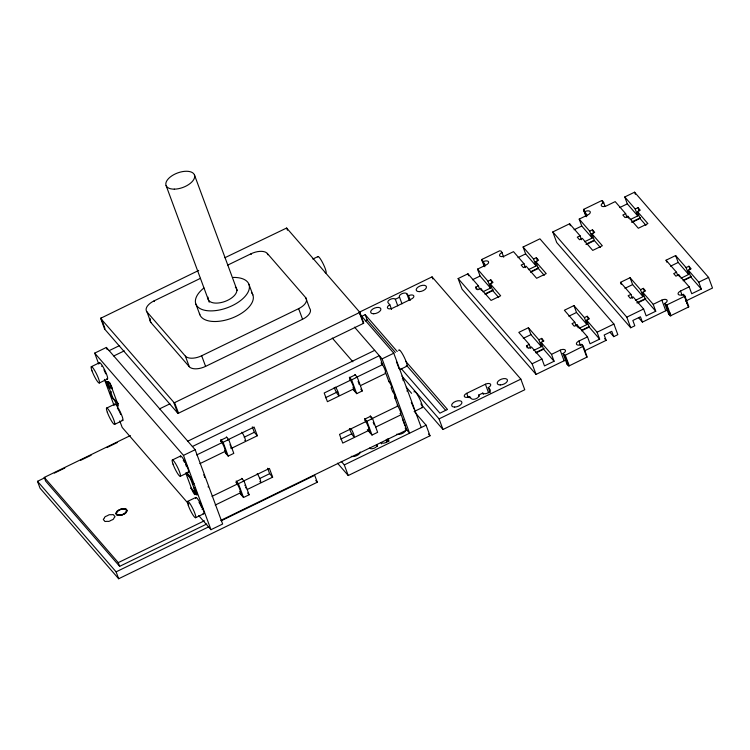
<?xml version="1.0" encoding="UTF-8"?>
<svg xmlns="http://www.w3.org/2000/svg" width="750" height="750" viewBox="0 0 750 750"><rect width="100%" height="100%" fill="white"/><g stroke="black" fill="none" stroke-linecap="round" stroke-linejoin="round"><path stroke-width="1.12" d="M198.703 270.441L100.65 318.291L104.616 329.062L177.994 413.428L363.759 323.222L359.841 312.338L286.659 228.056L287.466 230.203M100.688 318.45L174.244 402.806L359.859 312.356M503.719 257.194C502.603 255.947 502.463 250.097 499.659 250.809L482.128 259.331C480.384 260.794 486.047 263.316 484.781 265.622M569.297 365.812L565.256 355.247L583.284 346.191L587.166 357.019L569.184 365.859L568.509 365.859L564.553 355.219L563.025 353.456A4.078 2.081 -20.3 0 0 565.219 350.044A4.078 2.081 -20.3 0 0 560.166 350.156L551.512 354.356L541.069 342.319L543.872 340.959L541.65 338.4L538.847 339.759L528.394 327.731L518.812 332.381L529.266 344.419L530.728 348.366M666.253 305.203L684.956 296.156L688.894 306.834L670.331 315.891L666.234 305.184L664.706 303.431A4.078 2.081 -20.3 0 0 666.9 300.019A4.078 2.081 -20.3 0 0 661.838 300.122L653.194 304.322L642.741 292.284L645.553 290.925L643.331 288.366L640.528 289.734L630.075 277.697L620.494 282.347L621.225 284.325M359.484 312.881L363.412 323.503M605.147 206.503C604.209 205.312 603.909 200.053 601.331 200.784L583.809 209.297C582.112 210.816 587.981 213.825 586.706 216.253M582.891 346.688L586.875 357.272M684.572 296.653L688.5 307.266M224.953 257.691L286.631 228.028M227.775 265.078L251.006 253.791A13.162 6.722 -20.3 0 1 267.309 253.434L305.691 297.647L309.619 308.259A13.162 6.722 -20.3 0 1 302.559 319.266L205.594 366.375A13.162 6.722 -20.3 0 1 189.291 366.731L150.909 322.519L146.981 311.906A13.162 6.722 -20.3 0 1 154.041 300.9L200.503 278.325M98.737 364.05L94.697 353.119L106.378 347.447L195.169 449.709L222.656 524.025L210.975 529.697L198.722 515.597M109.153 350.644L119.653 345.544M91.303 366.703L99.478 362.728M312.834 259.059L317.953 256.575M113.775 355.969L124.275 350.869M99.319 382.978L107.503 379.003M110.794 387.675L109.331 388.378A4.078 0.666 64.1 0 1 106.678 383.438A4.078 0.666 64.1 0 1 106.894 381.797L108.656 383.822L110.109 383.109M111.478 391.847L110.747 392.203A4.078 0.666 64.1 0 0 110.531 393.844A4.078 0.666 64.1 0 0 113.175 398.784L114.938 400.809A4.078 0.666 64.1 0 0 117.591 405.75A4.078 0.666 64.1 0 0 117.806 404.109L111.516 387.122A4.078 0.666 64.1 0 0 108.872 382.181A4.078 0.666 64.1 0 0 108.656 383.822M146.981 311.906L185.363 356.109A13.162 6.722 -20.3 0 0 201.666 355.763L298.641 308.644A13.162 6.722 -20.3 0 0 305.691 297.647M114.938 400.809L115.669 400.453M106.612 408.113L114.797 404.137M114.638 424.378L122.812 420.403M159.394 408.947L169.894 403.847M358.659 312.534L432.056 276.872L520.847 379.134L524.766 389.747L442.987 429.488L420.797 403.922M391.575 309.441L389.859 304.8L388.097 302.775A4.078 2.081 -20.3 0 1 390.291 299.363A4.078 2.081 -20.3 0 1 395.344 299.259L399.544 297.216A4.078 2.081 -20.3 0 1 401.737 293.803A4.078 2.081 -20.3 0 1 406.791 293.691L408.544 295.716L410.269 300.356M361.397 316.509L365.194 314.662L397.209 351.525M365.259 320.887L367.162 319.969L395.363 352.444M206.803 523.987L119.644 566.344L45.656 481.125L44.278 477.413L130.388 435.562M221.203 520.781L314.728 475.341L317.278 482.241L118.669 578.747L40.05 488.203L37.5 481.303L44.859 477.722M54.309 473.128L64.819 468.028M80.587 460.369L91.097 455.259M106.856 447.6L117.366 442.491M667.987 310.05A4.078 2.081 -20.3 0 0 665.766 310.744L642.403 322.097L640.434 316.791L632.841 320.475L634.809 325.781L630.722 327.769L556.725 242.55L552.806 231.938L569.625 223.763L580.078 235.8L581.531 239.747M584.55 241.772L592.209 238.041L581.756 226.013L579.206 219.103L587.85 214.903A4.078 2.081 -20.3 0 0 590.044 211.5A4.078 2.081 -20.3 0 0 584.981 211.603M630.112 219.628L637.772 215.906L627.319 203.869L624.769 196.969L634.584 192.197L708.572 277.416L712.5 288.038L685.5 301.153M565.913 360.15A4.078 2.081 -20.3 0 0 564.094 360.769L536.053 374.4L462.056 289.181L458.137 278.559L467.944 273.797L478.397 285.834L479.494 288.788M482.869 291.797L490.528 288.075L480.084 276.038L477.525 269.137L486.169 264.938A4.078 2.081 -20.3 0 0 488.362 261.525A4.078 2.081 -20.3 0 0 483.309 261.637M528.431 269.662L536.091 265.941L525.647 253.903L523.088 247.003L539.916 238.828L613.903 324.047L617.831 334.659L613.744 336.647L609.928 332.25M574.097 229.734L581.756 226.013M619.659 207.591L627.319 203.869M472.416 279.759L480.084 276.038M517.978 257.625L525.647 253.903M580.078 235.8L577.275 237.159L579.497 239.719L582.3 238.359L592.744 250.397L602.325 245.738L591.881 233.7L594.684 232.341L592.463 229.781L589.659 231.141L579.206 219.103M627.103 217.603L625.641 213.656L622.837 215.025L625.059 217.575L627.863 216.216L638.316 228.253L647.888 223.603L637.444 211.566L640.247 210.197L638.025 207.647L635.222 209.006L624.769 196.969M476.381 289.312L475.594 287.194L478.397 285.834M477.525 269.137L487.978 281.175L490.781 279.816L493.003 282.375L490.2 283.734L492.75 290.634L498.722 297.516M525.422 267.638L523.959 263.691L521.156 265.05L523.378 267.609L526.181 266.25L536.634 278.287L546.216 273.628L535.763 261.591L538.566 260.231L536.344 257.672L533.541 259.041L523.088 247.003M490.2 283.734L500.653 295.772L491.072 300.422L480.619 288.384L477.816 289.753L475.594 287.194M585.872 244.256L593.972 240.319M631.434 222.122L640.547 217.688M586.763 244.322L594.431 240.6L600.403 247.481M632.325 222.188L639.994 218.466L645.966 225.338M485.203 293.794L493.303 289.856M530.766 271.659L538.866 267.722M485.091 294.356L492.75 290.634M530.653 272.222L538.312 268.491L544.284 275.372M187.762 441.188L374.691 350.363M192.394 446.512L379.322 355.688L382.622 364.603L356.212 377.428M172.322 460.022L180.497 456.047M94.697 353.119L183.488 455.381L195.169 449.709M354.534 327.141L382.097 358.884L393.778 353.203L421.266 427.519M226.762 437.325L221.147 440.053L222.094 442.603L196.706 454.941M355.275 374.887L349.659 377.606L350.606 380.156L324.206 392.991L327.422 401.691L353.822 388.866L354.769 391.406M227.7 439.875L254.109 427.05L257.325 435.75L230.925 448.584M220.8 439.65L223.097 442.294L228.703 439.566L233.803 453.366L228.197 456.094L225.15 452.578M349.312 377.213L351.609 379.847L357.216 377.119L362.316 390.919L356.709 393.647L353.381 389.812M244.162 437.222L254.316 432.291L257.325 435.75M325.434 397.734L337.622 391.819M199.922 463.641L225.309 451.303L226.256 453.853M360.45 385.641L385.837 373.312L388.744 381.169A4.078 0.666 64.1 0 1 391.397 386.109A4.078 0.666 64.1 0 1 391.181 387.75L392.587 391.566A4.078 0.666 64.1 0 1 395.241 396.506A4.078 0.666 64.1 0 1 395.025 398.147L397.931 406.003L371.531 418.837M180.338 476.288L188.522 472.322M399.834 369.637L406.988 366.159M187.097 472.838A4.078 0.666 64.1 0 1 188.372 475.641L189.103 475.294M194.025 483.544L192.572 484.247A4.078 0.666 64.1 0 0 192.787 482.606A4.078 0.666 64.1 0 0 190.134 477.666L188.372 475.641M391.181 387.75L391.913 387.394M194.709 487.716L193.978 488.072A4.078 0.666 64.1 0 1 196.631 493.012A4.078 0.666 64.1 0 1 196.416 494.653L194.662 492.628L195.394 492.272M392.587 391.566L393.319 391.209M666.788 262.181L666.056 260.212L675.637 255.553L686.091 267.591L688.641 274.491L680.981 278.222M579.3 328.247L586.959 324.525L584.409 317.625L573.956 305.587L564.375 310.247L574.828 322.284L576.291 326.222M624.966 288.319L632.625 284.597L643.078 296.634L635.409 300.356M670.528 266.184L678.188 262.453L688.641 274.491M187.631 501.422L195.816 497.447M523.284 338.353L530.944 334.631L541.397 346.669L533.738 350.391M568.847 316.209L576.516 312.488L586.959 324.525M242.072 478.734L236.466 481.453L237.413 484.003L212.025 496.341M243.019 481.275L269.419 468.45L272.644 477.159L247.256 489.488M236.119 481.059L238.406 483.694L244.012 480.966L249.122 494.766L243.516 497.494L240.188 493.659M364.631 418.612L366.919 421.247L372.525 418.528L377.634 432.328L372.028 435.047L367.312 429.619M632.4 298.331L630.947 294.384L628.144 295.753L630.356 298.303L633.169 296.944L643.612 308.981L646.172 315.881L655.744 311.222L653.194 304.322M677.606 275.203L676.509 272.25L673.706 273.609L675.928 276.169L678.731 274.8L689.175 286.837L691.734 293.738L701.316 289.088L698.756 282.188L688.312 270.15L691.116 268.791L688.894 266.231L686.091 267.591M527.25 347.906L526.462 345.778L529.266 344.419M574.828 322.284L572.025 323.644L574.247 326.203L577.05 324.834L587.503 336.872L590.053 343.772L599.634 339.122L597.084 332.222L586.631 320.184L589.434 318.816L587.212 316.266L584.409 317.625M259.481 478.631L269.634 473.691L272.644 477.159M340.744 439.144L351.919 433.716M215.241 505.05L240.628 492.712L241.575 495.253M375.769 427.05L401.156 414.713L406.809 430.003L220.931 520.312M636.741 302.841L645.853 298.416M683.316 280.209L691.416 276.281M195.656 517.697L203.831 513.722M414.131 411.544L422.306 407.569M536.072 352.387L544.172 348.45M581.634 330.244L588.722 326.803M637.631 302.916L645.3 299.194L655.744 311.222M683.194 280.772L690.862 277.05L701.316 289.088M535.95 352.941L543.619 349.219L554.072 361.256L544.491 365.916L541.941 359.016L531.487 346.978L528.684 348.337L526.462 345.778M581.522 330.806L589.181 327.084L599.634 339.122M44.278 477.413L118.266 562.622L204.384 520.781M488.269 387.534L490.031 389.559A4.078 2.081 -20.3 0 1 487.838 392.972A4.078 2.081 -20.3 0 1 482.784 393.084L478.584 395.128A4.078 2.081 -20.3 0 1 476.391 398.541A4.078 2.081 -20.3 0 1 471.337 398.644L469.575 396.619A4.078 2.081 -20.3 0 1 464.522 396.731A4.078 2.081 -20.3 0 1 466.716 393.319L485.409 384.234A4.078 2.081 -20.3 0 1 490.462 384.131A4.078 2.081 -20.3 0 1 488.269 387.534L490.237 392.85M552.806 231.938L626.794 317.156L643.612 308.981M684.966 296.184L683.4 294.347A4.078 2.081 -20.3 0 1 678.347 294.45A4.078 2.081 -20.3 0 1 680.531 291.038L689.175 286.837M698.756 282.188L708.572 277.416M458.137 278.559L532.125 363.778L541.941 359.016M583.294 346.219L581.719 344.372A4.078 2.081 -20.3 0 1 576.666 344.484A4.078 2.081 -20.3 0 1 578.859 341.072L587.503 336.872M597.084 332.222L613.903 324.047M37.5 481.303L116.109 571.847L208.584 526.912M341.241 461.381L344.306 464.916L426.084 425.175L430.012 435.787L348.234 475.528L337.519 463.191M401.916 376.088L439.059 418.875L520.847 379.134M584.812 350.7L606.15 340.341L604.181 335.025L611.775 331.341L613.744 336.647M174.609 402.712L178.584 413.306M666.994 305.194L670.978 315.787M565.256 355.247L564.581 355.238M670.163 315.797L668.634 314.044L664.706 303.431M625.641 213.656L615.188 201.619L606.544 205.828A4.078 2.081 -20.3 0 1 601.491 205.931A4.078 2.081 -20.3 0 1 603.675 202.519M666.056 260.212L676.509 272.25M620.494 282.347L630.947 294.384M638.587 317.7L642.403 322.097M604.622 338.578L606.15 340.341M523.959 263.691L513.506 251.653L504.862 255.853A4.078 2.081 -20.3 0 1 499.809 255.966A4.078 2.081 -20.3 0 1 501.994 252.553M563.025 353.456L566.953 364.078L568.481 365.831M405.591 361.181L447.506 409.462L439.913 413.156L401.044 368.391M406.791 365.616L445.659 410.381M360.094 314.419L393.778 353.203M406.247 387.169L411.609 393.347M381.112 362.869L382.622 364.603M414.872 412.256L426.084 425.175M428.484 434.025L430.012 435.787M332.297 338.091L352.875 361.791M405.141 428.081L409.584 433.191L382.097 358.884M354.928 374.484L357.216 377.119M360.797 389.166L362.316 390.919M370.238 415.884L372.525 418.528M315.75 480.478L317.278 482.241M226.416 436.931L228.703 439.566M220.594 440.869L222.094 442.603M241.725 478.331L244.012 480.966M247.594 493.012L249.122 494.766M186.75 472.819L190.716 477.384L190.331 478.2L196.219 494.128C200.578 497.016 181.959 479.016 196.219 494.128M107.091 382.331C117.619 399.019 108.544 377.025 107.091 382.331L113.006 398.297L118.388 403.828L112.978 398.25M190.331 478.2L185.709 472.875L191.794 489.328A4.078 0.666 64.1 0 0 194.447 494.269A4.078 0.666 64.1 0 0 194.662 492.628M188.775 504.131L122.184 427.434L119.756 420.881M104.597 329.044L104.972 328.519L101.044 317.897M688.894 266.231L690.075 269.419M688.312 270.15L690.862 277.05M675.637 255.553L678.188 262.453M678.731 274.8L679.453 276.778M683.4 294.347L683.888 295.669M684.384 297L684.628 297.666M686.587 302.972L686.841 303.637M680.531 291.038L682.106 295.284M634.584 192.197L635.372 194.325M638.025 207.647L639.206 210.825M637.444 211.566L639.994 218.466M635.222 209.006L637.772 215.906M661.838 300.122L665.766 310.744M627.863 216.216L628.594 218.184M643.331 288.366L644.503 291.553M642.741 292.284L645.3 299.194M640.528 289.734L643.078 296.634M602.147 200.766L602.934 202.884M630.075 277.697L632.625 284.597M626.794 317.156L630.722 327.769M592.463 229.781L593.644 232.969M583.809 209.297L586.556 216.731M583.462 209.85L585.816 216.216M591.881 233.7L594.431 240.6M589.659 231.141L592.209 238.041M569.625 223.763L570.356 225.731M587.212 316.266L588.394 319.444M586.631 320.184L589.181 327.084M573.956 305.587L576.516 312.488M577.05 324.834L578.147 327.797M581.719 344.372L582.216 345.703M578.859 341.072L580.425 345.319M536.344 257.672L537.525 260.859M535.763 261.591L538.312 268.491M533.541 259.041L536.091 265.941M560.166 350.156L564.094 360.769M551.512 354.356L554.072 361.256M541.65 338.4L542.831 341.588M541.069 342.319L543.619 349.219M538.847 339.759L541.397 346.669M528.394 327.731L530.944 334.631M532.125 363.778L536.053 374.4M490.781 279.816L491.962 283.003M482.128 259.331L484.884 266.756M481.781 259.875L484.134 266.25M487.978 281.175L490.528 288.075M480.619 288.384L481.35 290.363M467.944 273.797L468.675 275.766M485.409 384.234L488.55 392.728M482.784 393.084L483.281 394.406M478.584 395.128L479.072 396.45M432.056 276.872L432.844 278.991M469.575 396.619L470.072 397.95M466.716 393.319L468.281 397.566M406.791 293.691L409.144 300.066M399.544 297.216L402 303.844M395.344 299.259L397.8 305.887M439.059 418.875L442.987 429.488M365.194 314.662L367.162 319.969M402.422 418.847L404.972 425.747M389.053 441.131L388.266 439.012A4.078 2.081 -20.3 0 1 386.072 442.425A4.078 2.081 -20.3 0 1 381.019 442.528L381.516 443.859M387.244 438.975L388.228 441.628M385.997 440.053L386.784 442.172M371.212 417.984L370.584 416.288L364.978 419.016L365.925 421.556L339.516 434.391L342.741 443.091L369.141 430.266L370.087 432.816M377.55 446.559L376.819 444.572A4.078 2.081 -20.3 0 1 374.625 447.984A4.078 2.081 -20.3 0 1 369.572 448.097M351.609 379.847L356.709 393.647M366.919 421.247L372.028 435.047M298.641 308.644L302.559 319.266M267.309 253.434L267.806 254.766M344.306 464.916L348.234 475.528M251.006 253.791L251.25 254.447M248.916 284.241L252.844 294.862M194.438 174.9L237.197 290.512M166.078 185.512L209.25 302.213M252.309 426.853L254.316 432.291M267.619 468.253L269.634 473.691M195.9 304.078L199.828 314.691M201.666 355.763L205.594 366.375M223.097 442.294L228.197 456.094M238.406 483.694L243.516 497.494M185.363 356.109L189.291 366.731M154.041 300.9L154.284 301.566M173.85 402.712L177.769 413.325M183.488 455.381L210.975 529.697M106.378 347.447L107.184 349.631M104.4 379.35L114.103 405.581M118.266 562.622L119.644 566.344M116.109 571.847L118.669 578.747M360.178 451.978A5.4 2.756 -20.3 0 1 356.925 455.522A5.4 2.756 -20.3 0 1 351.272 456.309M405.741 429.844A5.4 2.756 -20.3 0 1 402.488 433.387A5.4 2.756 -20.3 0 1 396.834 434.175M670.134 313.05A4.078 2.081 -20.3 0 1 668.634 314.044M568.191 363.309A4.078 2.081 -20.3 0 1 566.953 364.078M389.859 304.8A4.078 2.081 -20.3 0 0 387.666 308.212A4.078 2.081 -20.3 0 0 392.719 308.1L411.412 299.016A4.078 2.081 -20.3 0 0 413.606 295.603A4.078 2.081 -20.3 0 0 408.544 295.716M317.794 256.941A9.075 1.472 64.1 0 1 323.522 264.553A9.075 1.472 64.1 0 1 325.2 272.578M101.559 366.188A5.4 0.881 64.1 0 1 101.719 366.337M103.95 369.816A5.4 0.881 64.1 0 1 105.647 373.809M99.309 363.403A9.075 1.472 64.1 0 1 104.85 370.284A9.075 1.472 64.1 0 1 106.734 378.731M183.272 460.303A5.4 0.881 64.1 0 1 184.453 462.178M185.681 464.606A5.4 0.881 64.1 0 1 186.544 466.744M241.894 432.216A5.4 0.881 64.1 0 1 244.894 438.188A5.4 0.881 64.1 0 1 244.847 440.475M180.356 457.106A9.075 1.472 64.1 0 1 185.662 463.181A9.075 1.472 64.1 0 1 187.753 472.05M229.941 444.731A5.4 0.881 64.1 0 1 230.1 445.134M230.625 446.887A5.4 0.881 64.1 0 1 230.691 447.394M220.819 441.141A5.4 0.881 64.1 0 1 224.25 447.244A5.4 0.881 64.1 0 1 224.522 450.356M349.866 379.35A5.4 0.881 64.1 0 1 353.072 385.613A5.4 0.881 64.1 0 1 352.884 387.759M358.097 381.412A5.4 0.881 64.1 0 1 359.137 384.45M335.587 387.141A5.4 0.881 64.1 0 1 338.681 393.797A5.4 0.881 64.1 0 1 337.481 394.069A5.4 0.881 64.1 0 1 334.228 387.441M398.794 350.559A9.075 1.472 64.1 0 1 404.334 357.45A9.075 1.472 64.1 0 1 406.219 365.897M396.394 361.903A9.075 1.472 64.1 0 1 398.878 368.625M117.375 408.131A5.4 0.881 64.1 0 1 120.703 414.459M114.638 404.503A9.075 1.472 64.1 0 1 120.366 412.116A9.075 1.472 64.1 0 1 122.044 420.141M364.809 420.281A5.4 0.881 64.1 0 1 368.166 426.412A5.4 0.881 64.1 0 1 368.353 429.309M373.2 422.334A5.4 0.881 64.1 0 1 374.184 424.847M350.906 428.541A5.4 0.881 64.1 0 1 354.028 435.309A5.4 0.881 64.1 0 1 352.65 435.262A5.4 0.881 64.1 0 1 349.434 428.494M414.113 391.969A9.075 1.472 64.1 0 1 419.653 398.85A9.075 1.472 64.1 0 1 421.537 407.297M411.3 402.469A9.075 1.472 64.1 0 1 413.925 408.947M199.022 502.341A5.4 0.881 64.1 0 1 201.562 507.366M202.088 508.884A5.4 0.881 64.1 0 1 202.247 509.522M257.213 473.616A5.4 0.881 64.1 0 1 260.334 479.972A5.4 0.881 64.1 0 1 259.847 481.556M195.675 498.506A9.075 1.472 64.1 0 1 200.972 504.581A9.075 1.472 64.1 0 1 203.062 513.45M244.894 485.259A5.4 0.881 64.1 0 1 245.091 485.709M245.672 487.294A5.4 0.881 64.1 0 1 245.869 487.987M235.838 482.297A5.4 0.881 64.1 0 1 239.475 488.428A5.4 0.881 64.1 0 1 239.681 491.606M390.666 382.978A4.078 3.45 -41 0 1 388.744 381.169M395.025 398.147A4.078 3.45 -41 0 1 395.419 394.941M381.347 363.15A5.4 0.881 64.1 0 1 384.778 369.244A5.4 0.881 64.1 0 1 385.05 372.356M397.191 405.197A5.4 0.881 64.1 0 1 400.472 411.656A5.4 0.881 64.1 0 1 400.041 413.438M402.356 378.731A4.078 0.666 64.1 0 1 402.525 379.106M403.078 380.428A4.078 0.666 64.1 0 1 403.181 380.719M406.922 390.834A4.078 0.666 64.1 0 1 407.025 391.125M203.569 474.862A4.078 0.666 64.1 0 1 203.747 475.238M204.356 476.634A4.078 0.666 64.1 0 1 204.666 477.506M208.069 486.712A4.078 0.666 64.1 0 1 208.2 487.031M150.909 322.519A13.162 6.722 -20.3 0 1 150.281 318.684M251.456 292.575A28.303 14.447 -20.3 0 1 232.697 317.812A28.303 14.447 -20.3 0 1 199.453 313.359M233.138 277.434A28.303 14.447 -20.3 0 1 245.512 295.903A28.303 14.447 -20.3 0 1 205.406 310.416A28.303 14.447 -20.3 0 1 203.916 288M235.312 287.109A15.141 7.725 -20.3 0 1 225.047 301.425A15.141 7.725 -20.3 0 1 208.031 297.141M104.541 517.678L103.941 518.616A1.978 1.013 -20.3 0 0 103.903 520.144L104.456 520.781A1.978 1.013 -20.3 0 0 106.331 521.372L107.719 521.344A1.978 1.013 -20.3 0 0 110.419 520.65L111.825 519.975A1.978 1.013 -20.3 0 0 113.766 518.4L114.366 517.472A1.978 1.013 -20.3 0 0 114.403 515.944L113.85 515.306A1.978 1.013 -20.3 0 0 111.966 514.716L110.587 514.744A1.978 1.013 -20.3 0 0 107.888 515.438L106.481 516.112A1.978 1.013 -20.3 0 0 104.541 517.678M116.859 511.697L116.259 512.625A1.978 1.013 -20.3 0 0 116.222 514.153L116.775 514.791A1.978 1.013 -20.3 0 0 118.659 515.381L120.037 515.353A1.978 1.013 -20.3 0 0 122.737 514.669L124.144 513.984A1.978 1.013 -20.3 0 0 126.084 512.419L126.684 511.481A1.978 1.013 -20.3 0 0 126.722 509.963L126.169 509.316A1.978 1.013 -20.3 0 0 124.294 508.725L122.906 508.753A1.978 1.013 -20.3 0 0 120.206 509.447L118.8 510.131A1.978 1.013 -20.3 0 0 116.859 511.697M500.231 384.947A5.4 2.756 -20.3 0 0 507.478 380.119A5.4 2.756 -20.3 0 0 499.35 380.203A5.4 2.756 -20.3 0 0 500.231 384.947M454.669 407.081A5.4 2.756 -20.3 0 0 461.916 402.262A5.4 2.756 -20.3 0 0 453.788 402.338A5.4 2.756 -20.3 0 0 454.669 407.081M419.213 291.637A5.4 2.756 -20.3 0 0 426.459 286.809A5.4 2.756 -20.3 0 0 418.331 286.884A5.4 2.756 -20.3 0 0 419.213 291.637M373.65 313.772A5.4 2.756 -20.3 0 0 380.897 308.944A5.4 2.756 -20.3 0 0 372.769 309.028A5.4 2.756 -20.3 0 0 373.65 313.772M119.7 515.156A5.269 2.691 -20.3 0 0 126.431 510.291A5.269 2.691 -20.3 0 0 118.284 510.722A5.269 2.691 -20.3 0 0 119.7 515.156M119.606 515.316A5.531 2.822 -20.3 0 0 126.684 510.206A5.531 2.822 -20.3 0 0 118.125 510.647A5.531 2.822 -20.3 0 0 119.606 515.316M91.997 370.837A9.075 1.472 64.1 0 0 99.178 383.034A9.075 1.472 64.1 0 0 94.753 370.659A9.075 1.472 64.1 0 0 91.997 370.837M173.016 464.147A9.075 1.472 64.1 0 0 180.197 476.344A9.075 1.472 64.1 0 0 175.772 463.978A9.075 1.472 64.1 0 0 173.016 464.147M107.316 412.238A9.075 1.472 64.1 0 0 114.497 424.434A9.075 1.472 64.1 0 0 110.072 412.059A9.075 1.472 64.1 0 0 107.316 412.238M188.334 505.547A9.075 1.472 64.1 0 0 195.516 517.744A9.075 1.472 64.1 0 0 191.081 505.378A9.075 1.472 64.1 0 0 188.334 505.547M174.291 189.15A15.141 7.725 -20.3 0 0 194.634 175.612A15.141 7.725 -20.3 0 0 171.844 175.847A15.141 7.725 -20.3 0 0 174.291 189.15"/></g></svg>
